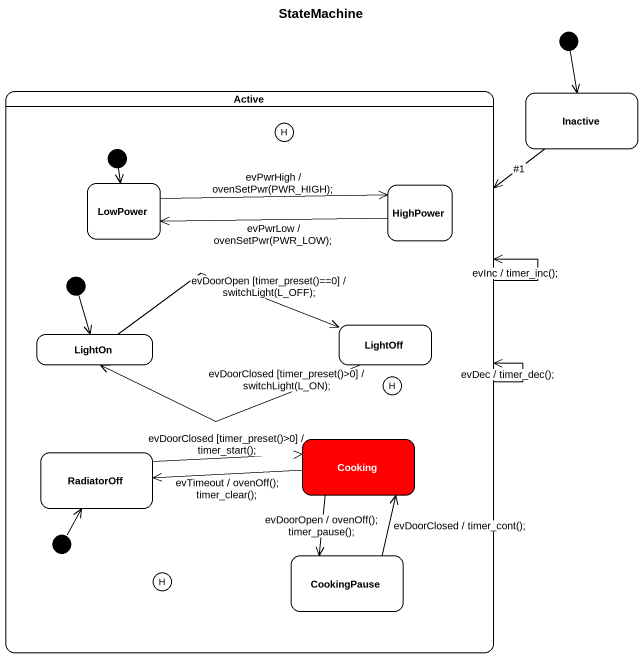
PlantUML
@startuml
title StateMachine
hide empty description
state Active {
  state history1 <<history>>
  state initial2 <<start>>
  state LowPower
  state HighPower
  state initial3 <<start>>
  state LightOn
  state LightOff
  state history2 <<history>>
  state RadiatorOff
  state Cooking #FF0000
  state initial4 <<start>>
  state history3 <<history>>
  state CookingPause
}
state Inactive
[*] --> Inactive
Active --> Active : evDec / timer_dec();
Active --> Active : evInc / timer_inc();
Inactive --> Active : #1
initial2 --> LowPower
LowPower -right-> HighPower : evPwrHigh / ovenSetPwr(PWR_HIGH);
HighPower -left-> LowPower : evPwrLow / ovenSetPwr(PWR_LOW);
initial3 --> LightOn
LightOn -right-> LightOff : evDoorOpen [timer_preset()==0] / switchLight(L_OFF);
LightOff -left-> LightOn : evDoorClosed [timer_preset()>0] / switchLight(L_ON);
RadiatorOff -right-> Cooking : evDoorClosed [timer_preset()>0] / timer_start();
Cooking -left-> RadiatorOff : evTimeout / ovenOff(); timer_clear();
Cooking --> CookingPause : evDoorOpen / ovenOff(); timer_pause();
initial4 -up-> RadiatorOff
CookingPause -up-> Cooking : evDoorClosed / timer_cont();
@enduml
